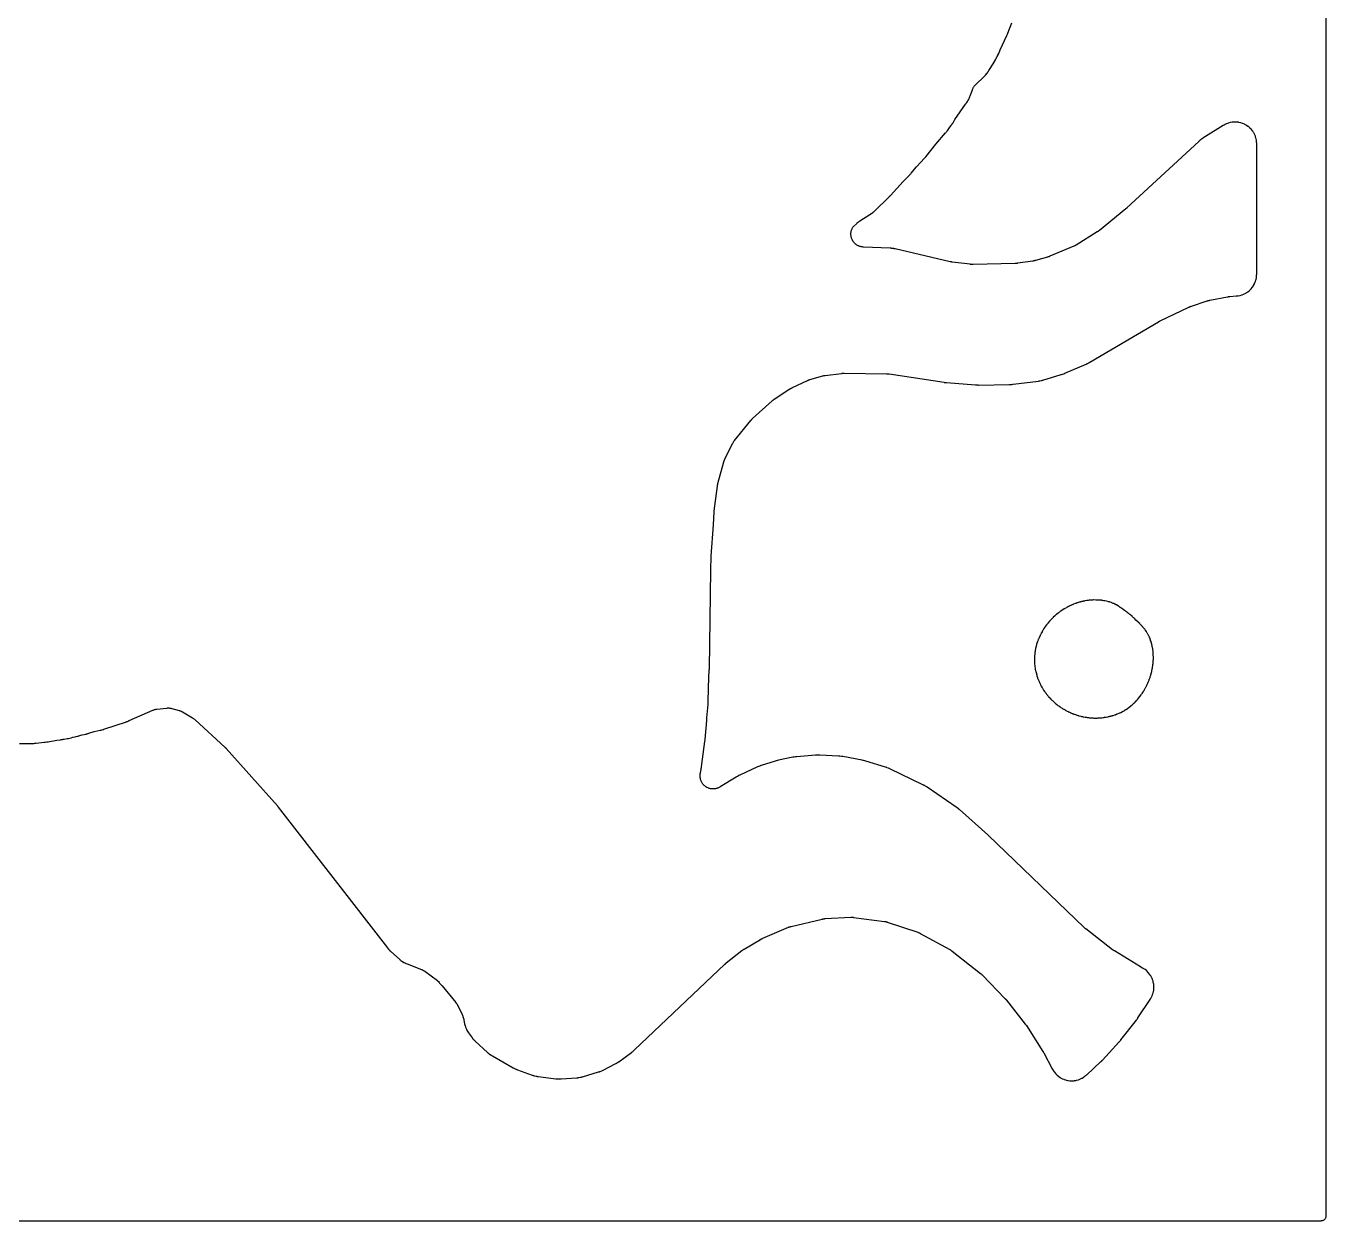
# Model space of a CAD drawing. Header units: millimetres. Extents: x 0 to 300, y 0 to 300.
# Drawn here: x 150 to 300.1, y -0.1 to 137.9 of the extents above; entities that cross this region are included whole.
import ezdxf

# ---------------------------------------------------------------- set-up
doc = ezdxf.new("R2010")
doc.units = ezdxf.units.MM
doc.layers.add('CUT', color=7, linetype='CONTINUOUS')

msp = doc.modelspace()

# ---------------------------------------------------------------- linework, layer by layer
at = {"layer": 'CUT'}
for points in [[(300.054, 297.442), (300.054, 109.8627), (300.054, 94.0976), (300.054, 1.467), (300.054, 1.4375), (300.054, 0.5522), (300.0504, 0.4788), (300.0417, 0.4206), (300.0274, 0.3635), (300.0076, 0.3082), (299.9825, 0.255), (299.9522, 0.2046), (299.9172, 0.1573), (299.8777, 0.1137), (299.8341, 0.0743), (299.7869, 0.0392), (299.7365, 0.009), (299.6833, -0.0162), (299.6279, -0.036), (299.5709, -0.0503), (299.5127, -0.0589), (299.4392, -0.0625), (298.554, -0.0625), (1.4375, -0.0625)], [(149.2462, 55.0716), (150.3751, 55.0769), (150.3933, 55.0773), (150.5115, 55.0814), (150.5138, 55.0815), (150.7232, 55.0811), (150.7336, 55.0811), (150.8063, 55.0822), (150.8172, 55.0825), (150.8648, 55.0841), (150.8878, 55.0853), (151.0307, 55.0956), (151.0527, 55.0975), (151.0908, 55.1017), (151.1012, 55.1029), (151.1725, 55.1119), (151.1841, 55.1135), (151.773, 55.1997), (152.0399, 55.211), (152.0607, 55.2122), (152.1956, 55.2226), (152.2164, 55.2245), (152.3851, 55.2434), (152.4057, 55.2461), (152.5396, 55.2658), (152.5602, 55.2692), (153.5655, 55.4532), (153.9565, 55.5027), (153.9709, 55.5047), (154.0644, 55.5189), (154.0788, 55.5212), (154.1958, 55.5419), (154.2101, 55.5446), (154.3028, 55.5633), (154.317, 55.5663), (154.3886, 55.5825), (154.7323, 55.6328), (154.7517, 55.636), (154.8771, 55.6586), (154.8963, 55.6624), (155.0527, 55.6958), (155.0718, 55.7002), (155.1955, 55.7309), (155.2144, 55.736), (155.4028, 55.7893), (155.6667, 55.8376), (155.683, 55.8408), (155.7884, 55.8632), (155.8046, 55.8668), (155.9361, 55.8985), (155.9522, 55.9026), (156.0563, 55.9307), (156.0722, 55.9353), (156.4713, 56.055), (156.9463, 56.1628), (156.9584, 56.1657), (157.037, 56.1852), (157.0491, 56.1884), (157.1473, 56.215), (157.1593, 56.2184), (157.2371, 56.2412), (157.249, 56.2448), (157.8721, 56.4418), (158.5745, 56.5928), (158.591, 56.5966), (158.6983, 56.6228), (158.7147, 56.6271), (158.8483, 56.6638), (158.8646, 56.6686), (158.9702, 56.7008), (158.9863, 56.706), (161.5901, 57.5832), (161.6028, 57.5876), (161.6849, 57.6173), (161.6975, 57.6221), (161.7997, 57.6617), (161.8122, 57.6667), (161.8929, 57.7), (161.9053, 57.7053), (164.6358, 58.9068), (164.6461, 58.9112), (164.66, 58.9171), (164.7017, 58.9336), (164.7511, 58.9518), (164.825, 58.9754), (164.8974, 58.9951), (164.9738, 59.0124), (165.0274, 59.0221), (165.0724, 59.0291), (165.0871, 59.031), (165.0982, 59.0324), (166.2031, 59.161), (166.2464, 59.165), (166.326, 59.1704), (166.413, 59.1721), (166.4709, 59.1704), (166.5576, 59.1636), (166.6151, 59.1564), (166.7008, 59.1413), (166.7786, 59.1236), (166.8208, 59.113), (167.6715, 58.8766), (167.6809, 58.8739), (167.6956, 58.8697), (167.7197, 58.8623), (167.752, 58.852), (167.7804, 58.8423), (167.7844, 58.8409), (167.8336, 58.8217), (167.8999, 58.7935), (167.9617, 58.7644), (168.0046, 58.7421), (168.0398, 58.7229), (168.051, 58.7164), (168.0595, 58.7115), (169.2028, 58.0361), (169.2129, 58.03), (169.2265, 58.0218), (169.266, 57.9963), (169.3307, 57.9521), (169.3589, 57.9321), (169.3863, 57.9109), (169.4474, 57.8618), (169.4832, 57.8314), (169.4951, 57.8208), (169.5038, 57.8129), (172.9433, 54.6567), (172.9516, 54.649), (172.9709, 54.6309), (172.9791, 54.623), (172.9891, 54.6134), (172.9972, 54.6055), (173.016, 54.5869), (173.024, 54.5788), (173.0332, 54.5695), (173.0411, 54.5614), (173.0594, 54.5423), (173.0672, 54.5341), (173.0767, 54.524), (173.0844, 54.5157), (173.1022, 54.4961), (173.1098, 54.4877), (179.0126, 47.8585), (179.0168, 47.8538), (179.0264, 47.8429), (179.0305, 47.8382), (179.0403, 47.8269), (179.0453, 47.8211), (179.0569, 47.8074), (179.0618, 47.8016), (179.0675, 47.7948), (179.0724, 47.7888), (179.0838, 47.775), (179.0887, 47.769), (179.0911, 47.766), (179.0968, 47.7589), (179.11, 47.7422), (179.1156, 47.735), (191.7175, 31.4706), (191.7257, 31.4603), (191.7795, 31.394), (191.7879, 31.3839), (191.8211, 31.3447), (191.8385, 31.325), (191.9545, 31.1997), (191.9727, 31.1808), (192.0092, 31.1447), (192.0187, 31.1356), (192.0807, 31.0768), (192.0903, 31.0679), (193.0956, 30.1566), (193.1061, 30.1473), (193.175, 30.0878), (193.1857, 30.0787), (193.2279, 30.0439), (193.25, 30.0266), (193.3937, 29.9189), (193.4401, 29.8874), (193.5912, 29.7949), (193.6403, 29.7679), (193.8016, 29.6887), (193.827, 29.677), (193.8772, 29.6552), (193.8901, 29.6498), (193.9745, 29.6155), (193.9876, 29.6104), (195.6372, 28.9844), (195.647, 28.9806), (195.6621, 28.9747), (195.6869, 28.9645), (195.72, 28.9504), (195.7491, 28.9373), (195.7532, 28.9354), (195.8032, 28.9099), (195.8703, 28.8731), (195.9326, 28.8356), (195.9754, 28.8073), (196.0104, 28.7831), (196.0215, 28.7749), (196.03, 28.7687), (197.4782, 27.6866), (197.4892, 27.6783), (197.5037, 27.6671), (197.5915, 27.5716), (197.682, 27.4733), (197.7395, 27.4107), (198.0286, 27.0966), (199.6107, 25.1569), (199.6188, 25.1467), (199.6297, 25.133), (199.6609, 25.0911), (199.7109, 25.02), (199.7322, 24.988), (199.7522, 24.9552), (199.7958, 24.88), (199.8206, 24.8341), (199.8285, 24.8184), (199.8343, 24.8067), (200.3389, 23.7683), (200.3448, 23.7561), (200.3525, 23.7395), (200.374, 23.6897), (200.4072, 23.6057), (200.4211, 23.5683), (200.4333, 23.5302), (200.4588, 23.4435), (200.4726, 23.3911), (200.4767, 23.3733), (200.4796, 23.3601), (200.6197, 22.7071), (200.6231, 22.6922), (200.6464, 22.596), (200.6501, 22.5812), (200.6655, 22.5237), (200.6742, 22.4945), (200.7343, 22.3087), (200.756, 22.2518), (200.8336, 22.0755), (200.8609, 22.0211), (200.9573, 21.8512), (200.973, 21.8251), (201.0049, 21.7749), (201.0133, 21.7622), (201.0686, 21.68), (201.0772, 21.6675), (201.4077, 21.2024), (201.4171, 21.1895), (201.4794, 21.1066), (201.4891, 21.094), (201.5278, 21.0453), (201.5483, 21.0208), (201.6856, 20.8656), (201.7074, 20.8423), (201.751, 20.7979), (201.7624, 20.7867), (201.837, 20.7147), (201.8486, 20.7038), (203.2688, 19.4062), (203.2811, 19.3952), (203.3625, 19.3249), (203.3752, 19.3142), (203.4252, 19.2734), (203.4514, 19.2532), (203.625, 19.1265), (203.6523, 19.1078), (203.7065, 19.0727), (203.7205, 19.0639), (203.8124, 19.0079), (203.8266, 18.9995), (206.2312, 17.6237), (206.2426, 17.6174), (206.3172, 17.5768), (206.3288, 17.5707), (206.3742, 17.5473), (206.3977, 17.5358), (206.5519, 17.4646), (206.5758, 17.4542), (206.6231, 17.4348), (206.6352, 17.43), (206.7145, 17.3995), (206.7268, 17.3949), (208.4367, 16.7797), (208.4523, 16.7743), (208.5542, 16.7408), (208.5699, 16.7358), (208.6316, 16.7174), (208.6635, 16.7088), (208.872, 16.6588), (208.9043, 16.652), (208.9677, 16.6405), (208.9839, 16.6377), (209.09, 16.6214), (209.1063, 16.6191), (211.1483, 16.3619), (211.1629, 16.3603), (211.2582, 16.3506), (211.2728, 16.3493), (211.3302, 16.3449), (211.3596, 16.3434), (211.5509, 16.3382), (211.5803, 16.3382), (211.6378, 16.3394), (211.6526, 16.3399), (211.7482, 16.3444), (211.7629, 16.3453), (213.5662, 16.4737), (213.5824, 16.4751), (213.6882, 16.4855), (213.7044, 16.4873), (213.7677, 16.4953), (213.8, 16.5003), (214.0088, 16.5383), (214.0408, 16.5451), (214.1028, 16.5599), (214.1187, 16.5639), (214.2213, 16.5914), (214.237, 16.5958), (216.0896, 17.1467), (216.1029, 17.1509), (216.1893, 17.1787), (216.2025, 17.1832), (216.254, 17.2011), (216.2801, 17.2109), (216.4483, 17.2785), (216.474, 17.2895), (216.5236, 17.3122), (216.5362, 17.3181), (216.6178, 17.3577), (216.6303, 17.364), (217.9958, 18.0664), (218.0055, 18.0715), (218.0731, 18.1079), (218.0831, 18.1134), (218.127, 18.1381), (218.1479, 18.1504), (218.2766, 18.2298), (218.2962, 18.2425), (218.3298, 18.2651), (218.3389, 18.2713), (218.4011, 18.3148), (218.4111, 18.3219), (219.8704, 19.3875), (219.8858, 19.3991), (219.9842, 19.476), (219.9992, 19.488), (220.1196, 19.5884), (220.1342, 19.601), (220.2275, 19.684), (220.2417, 19.697), (230.6778, 29.5951), (230.6851, 29.6019), (230.702, 29.6176), (230.7092, 29.6243), (230.7182, 29.6324), (230.7255, 29.639), (230.7428, 29.6543), (230.7502, 29.6608), (230.7588, 29.6683), (230.7663, 29.6747), (230.7838, 29.6896), (230.7914, 29.696), (230.8007, 29.7037), (230.8083, 29.71), (230.8262, 29.7245), (230.8339, 29.7307), (232.6254, 31.1532), (232.6377, 31.1628), (232.6666, 31.185), (232.6791, 31.1944), (232.6945, 31.2057), (232.7071, 31.2149), (232.7368, 31.2361), (232.7496, 31.245), (232.7644, 31.2552), (232.7774, 31.2639), (232.8078, 31.284), (232.8209, 31.2925), (232.837, 31.3028), (232.8502, 31.3111), (232.8813, 31.3301), (232.8947, 31.3382), (234.7839, 32.4506), (234.7964, 32.4578), (234.8258, 32.4745), (234.8384, 32.4815), (234.8539, 32.49), (234.8667, 32.4968), (234.8966, 32.5125), (234.9094, 32.5192), (234.9243, 32.5266), (234.9372, 32.5331), (234.9676, 32.5478), (234.9807, 32.554), (234.9967, 32.5615), (235.0099, 32.5675), (235.0407, 32.5812), (235.054, 32.587), (238.0178, 33.8524), (238.0267, 33.8561), (238.0405, 33.8619), (238.0634, 33.871), (238.0943, 33.8828), (238.1219, 33.8929), (238.144, 33.9005), (238.1566, 33.9047), (238.1613, 33.9063), (238.1889, 33.9149), (238.2505, 33.933), (238.2877, 33.9431), (238.3003, 33.9462), (238.3097, 33.9485), (241.9152, 34.8016), (241.9251, 34.8039), (241.9404, 34.8073), (241.9658, 34.8126), (241.9999, 34.8193), (242.0303, 34.8247), (242.0545, 34.8285), (242.0683, 34.8306), (242.0735, 34.8313), (242.1036, 34.8351), (242.1707, 34.8425), (242.211, 34.8459), (242.2246, 34.8468), (242.2347, 34.8474), (245.2006, 35.0033), (245.2108, 35.0038), (245.2267, 35.0045), (245.2529, 35.0052), (245.2881, 35.0056), (245.3193, 35.0054), (245.3441, 35.0049), (245.3582, 35.0044), (245.3635, 35.0042), (245.3941, 35.0025), (245.4622, 34.9976), (245.5029, 34.9937), (245.5166, 34.9921), (245.5268, 34.9908), (249.0793, 34.5287), (249.0901, 34.5272), (249.1067, 34.5248), (249.1342, 34.5205), (249.171, 34.5141), (249.2035, 34.5078), (249.2292, 34.5024), (249.2439, 34.4991), (249.2493, 34.4979), (249.2809, 34.49), (249.3508, 34.4713), (249.3924, 34.459), (249.4064, 34.4545), (249.4167, 34.4512), (252.9293, 33.2782), (252.9389, 33.2749), (252.9538, 33.2698), (252.9782, 33.2609), (253.0109, 33.2485), (253.0396, 33.2371), (253.0623, 33.2275), (253.0752, 33.222), (253.08, 33.2199), (253.1077, 33.2072), (253.1688, 33.178), (253.205, 33.1597), (253.2171, 33.1532), (253.226, 33.1484), (256.6403, 31.271), (256.6484, 31.2665), (256.6608, 31.2595), (256.6812, 31.2477), (256.7084, 31.2314), (256.7323, 31.2166), (256.7511, 31.2046), (256.7618, 31.1976), (256.7657, 31.195), (256.7885, 31.1794), (256.8387, 31.1439), (256.8684, 31.122), (256.8782, 31.1144), (256.8855, 31.1088), (260.1728, 28.5233), (260.1846, 28.5139), (260.2121, 28.4915), (260.2238, 28.4818), (260.238, 28.4698), (260.2495, 28.4599), (260.2762, 28.4366), (260.2876, 28.4266), (260.3005, 28.4149), (260.3117, 28.4046), (260.3377, 28.3804), (260.3487, 28.37), (260.362, 28.3571), (260.3728, 28.3465), (260.3979, 28.3214), (260.4086, 28.3106), (263.0001, 25.6341), (263.0082, 25.6257), (263.0269, 25.6059), (263.0349, 25.5973), (263.0445, 25.5868), (263.0524, 25.5782), (263.0706, 25.5579), (263.0783, 25.5491), (263.0871, 25.539), (263.0948, 25.5301), (263.1124, 25.5093), (263.1199, 25.5004), (263.129, 25.4894), (263.1364, 25.4804), (263.1535, 25.4591), (263.1608, 25.45), (265.3357, 22.6787), (265.3423, 22.6703), (265.3573, 22.6507), (265.3637, 22.6422), (265.3715, 22.6318), (265.3778, 22.6232), (265.3924, 22.6032), (265.3986, 22.5946), (265.4057, 22.5846), (265.4118, 22.5759), (265.426, 22.5555), (265.432, 22.5468), (265.4392, 22.536), (265.4451, 22.5272), (265.4588, 22.5065), (265.4646, 22.4976), (267.3778, 19.5191), (267.3828, 19.5112), (267.3944, 19.4926), (267.3994, 19.4847), (267.4054, 19.4749), (267.4102, 19.4669), (267.4215, 19.4481), (267.4262, 19.4401), (267.4317, 19.4307), (267.4364, 19.4226), (267.4472, 19.4036), (267.4518, 19.3955), (267.4574, 19.3855), (267.4619, 19.3773), (267.4724, 19.358), (267.4768, 19.3498), (268.4571, 17.5015), (268.464, 17.4888), (268.5099, 17.4071), (268.5171, 17.3946), (268.5458, 17.3462), (268.5611, 17.3218), (268.663, 17.1676), (268.697, 17.121), (268.8116, 16.9793), (268.85, 16.9363), (268.9777, 16.8062), (269.02, 16.767), (269.1596, 16.6498), (269.2054, 16.6149), (269.3556, 16.5115), (269.4046, 16.4812), (269.564, 16.3928), (269.6157, 16.3673), (269.7829, 16.2946), (269.8368, 16.2741), (270.0101, 16.2178), (270.0658, 16.2027), (270.2437, 16.1632), (270.3006, 16.1535), (270.4815, 16.1313), (270.539, 16.1271), (270.7212, 16.1224), (270.7788, 16.1236), (270.9607, 16.1364), (271.0179, 16.1433), (271.1977, 16.1735), (271.254, 16.1857), (271.43, 16.2331), (271.4849, 16.2507), (271.6556, 16.3147), (271.7085, 16.3375), (271.8723, 16.4176), (271.9228, 16.4453), (272.0781, 16.5408), (272.1257, 16.5733), (272.2732, 16.6847), (272.2957, 16.7026), (272.339, 16.7387), (272.3499, 16.748), (272.4204, 16.8098), (272.4312, 16.8194), (274.0403, 18.2981), (274.0494, 18.3067), (274.1079, 18.3628), (274.1169, 18.3715), (274.1889, 18.4435), (274.1977, 18.4525), (274.2539, 18.511), (274.2624, 18.5201), (276.1843, 20.6066), (276.1926, 20.6158), (276.246, 20.6761), (276.2541, 20.6855), (276.3195, 20.7627), (276.3274, 20.7722), (276.3782, 20.8348), (276.3859, 20.8445), (278.169, 23.1338), (278.1758, 23.1427), (278.2226, 23.2051), (278.2297, 23.2148), (278.2864, 23.2938), (278.2932, 23.3034), (278.3368, 23.3667), (278.3439, 23.3771), (279.7514, 25.5144), (279.7594, 25.5269), (279.8105, 25.6088), (279.8182, 25.6215), (279.8476, 25.6715), (279.8621, 25.6975), (279.9506, 25.8661), (279.9755, 25.92), (280.0459, 26.0941), (280.0654, 26.1502), (280.1183, 26.3304), (280.1321, 26.3882), (280.1669, 26.5728), (280.175, 26.6316), (280.1913, 26.8187), (280.1935, 26.8781), (280.1913, 27.0659), (280.1876, 27.1252), (280.1668, 27.3118), (280.1573, 27.3705), (280.1181, 27.5542), (280.1029, 27.6116), (280.0457, 27.7905), (280.0249, 27.8461), (279.9503, 28.0185), (279.9241, 28.0718), (279.8328, 28.2359), (279.8014, 28.2864), (279.6944, 28.4407), (279.6582, 28.4878), (279.5364, 28.6308), (279.4957, 28.6741), (279.3604, 28.8043), (279.3156, 28.8433), (279.1681, 28.9596), (279.1197, 28.994), (278.9592, 29.0964), (278.9337, 29.1118), (278.883, 29.1408), (278.8734, 29.1461), (278.8039, 29.1841), (278.796, 29.1884), (278.7867, 29.1933), (278.7692, 29.2026), (278.7629, 29.2059), (278.7522, 29.2117), (278.7418, 29.2175), (278.7175, 29.231), (278.7072, 29.2368), (278.6946, 29.2441), (278.6843, 29.2501), (278.6604, 29.2642), (278.6503, 29.2704), (275.6286, 31.1166), (275.6182, 31.1231), (275.5938, 31.1385), (275.5835, 31.1451), (275.5708, 31.1533), (275.5605, 31.1601), (275.5366, 31.1761), (275.5264, 31.183), (275.5148, 31.191), (275.5047, 31.1981), (275.4812, 31.2147), (275.4712, 31.2219), (275.4591, 31.2308), (275.4491, 31.2381), (275.4262, 31.2554), (275.4164, 31.2629), (272.3223, 33.6546), (272.3127, 33.6621), (272.2904, 33.6798), (272.2809, 33.6875), (272.2693, 33.6969), (272.2599, 33.7047), (272.2381, 33.723), (272.2288, 33.7309), (272.2182, 33.7401), (272.209, 33.7481), (272.1877, 33.767), (272.1787, 33.7752), (272.1677, 33.7852), (272.1587, 33.7935), (272.1379, 33.813), (272.1291, 33.8214), (261.1142, 44.4283), (261.1103, 44.432), (261.0831, 44.4578), (261.0788, 44.4618), (261.0445, 44.4936), (261.0404, 44.4974), (261.013, 44.5223), (261.0085, 44.5264), (257.7432, 47.4388), (257.7289, 47.4511), (257.6346, 47.5301), (257.6199, 47.542), (257.4985, 47.6372), (257.4834, 47.6487), (257.3843, 47.7215), (257.3689, 47.7325), (254.0326, 50.0255), (254.0235, 50.0317), (253.9592, 50.0741), (253.9496, 50.0804), (253.9069, 50.1074), (253.8861, 50.12), (253.7547, 50.1959), (253.7342, 50.2072), (253.6983, 50.2262), (253.6885, 50.2312), (253.6205, 50.2655), (253.6094, 50.2709), (249.7084, 52.1363), (249.6886, 52.1453), (249.5592, 52.2015), (249.5391, 52.2098), (249.3744, 52.2744), (249.354, 52.2819), (249.2209, 52.3286), (249.2003, 52.3355), (246.956, 53.0327), (246.9386, 53.0378), (246.8253, 53.0693), (246.8078, 53.0739), (246.6644, 53.1091), (246.6468, 53.1132), (246.5317, 53.1378), (246.514, 53.1413), (244.271, 53.5508), (244.2521, 53.5539), (244.129, 53.5723), (244.11, 53.5749), (243.9549, 53.593), (243.9358, 53.595), (243.8118, 53.6055), (243.7927, 53.6068), (241.6114, 53.7222), (241.5914, 53.7229), (241.462, 53.7255), (241.442, 53.7255), (241.2796, 53.7233), (241.2596, 53.7227), (241.1303, 53.7167), (241.1104, 53.7154), (238.9607, 53.543), (238.9425, 53.5413), (238.8242, 53.5281), (238.806, 53.5258), (238.6581, 53.5048), (238.64, 53.502), (238.5227, 53.4816), (238.5047, 53.4782), (236.8579, 53.1407), (236.842, 53.1372), (236.7389, 53.1131), (236.7231, 53.1092), (236.5945, 53.0755), (236.5788, 53.0712), (236.4772, 53.0415), (236.4616, 53.0368), (234.8501, 52.5192), (234.8331, 52.5134), (234.7229, 52.4743), (234.706, 52.4681), (234.5693, 52.4149), (234.5526, 52.4082), (234.445, 52.3625), (234.4285, 52.3553), (232.3802, 51.4141), (232.3638, 51.4063), (232.2582, 51.3538), (232.2421, 51.3455), (232.1116, 51.2757), (232.0958, 51.2669), (231.9936, 51.2082), (231.978, 51.1989), (230.1136, 50.0516), (230.0753, 50.0294), (230.0043, 49.9903), (229.9247, 49.9515), (229.8705, 49.9284), (229.7875, 49.8976), (229.7313, 49.8799), (229.6456, 49.8574), (229.5879, 49.8453), (229.5005, 49.8314), (229.4419, 49.825), (229.3536, 49.8197), (229.2946, 49.8191), (229.2062, 49.8225), (229.1475, 49.8277), (229.0598, 49.8398), (229.0018, 49.8508), (228.9158, 49.8714), (228.8592, 49.888), (228.7756, 49.917), (228.7209, 49.9391), (228.6405, 49.9762), (228.5883, 50.0035), (228.512, 50.0483), (228.4627, 50.0806), (228.3911, 50.1328), (228.3452, 50.1698), (228.2791, 50.2286), (228.2371, 50.27), (228.1771, 50.3351), (228.1394, 50.3803), (228.0861, 50.451), (228.0529, 50.4998), (228.0068, 50.5753), (227.9787, 50.6271), (227.9402, 50.7068), (227.9172, 50.7611), (227.8868, 50.8443), (227.8693, 50.9005), (227.8472, 50.9863), (227.8353, 51.044), (227.8217, 51.1315), (227.8156, 51.1901), (227.8106, 51.2785), (227.8103, 51.3374), (227.814, 51.4259), (227.8215, 51.5066), (227.8267, 51.5506), (227.8429, 51.6649), (227.9248, 52.0797), (227.9271, 52.0921), (227.9412, 52.1724), (227.9432, 52.1848), (227.9588, 52.286), (227.9606, 52.2984), (227.9714, 52.3793), (227.9729, 52.3917), (228.0701, 53.2628), (228.3597, 55.2998), (228.3609, 55.308), (228.3681, 55.3649), (228.3692, 55.3737), (228.3773, 55.4448), (228.3782, 55.4534), (228.3837, 55.5097), (228.3846, 55.5189), (228.5663, 57.7081), (228.5736, 57.7731), (228.5745, 57.7817), (228.5803, 57.8417), (228.5811, 57.851), (228.5872, 57.9259), (228.5879, 57.935), (228.5918, 57.9942), (228.5924, 58.004), (228.5946, 58.0488), (228.7219, 59.5815), (228.7225, 59.5904), (228.7267, 59.6518), (228.7273, 59.6613), (228.7313, 59.738), (228.7317, 59.7473), (228.7339, 59.8079), (228.7342, 59.8179), (228.769, 61.549), (228.8713, 63.6008), (228.8715, 63.6058), (228.873, 63.6403), (228.8732, 63.6456), (228.8746, 63.6887), (228.8747, 63.6939), (228.8755, 63.7279), (228.8756, 63.7335), (229.0416, 75.0957), (229.0738, 76.6975), (229.3347, 80.3242), (229.4418, 81.8126), (229.471, 82.2193), (229.4919, 82.5097), (229.8096, 84.7952), (229.8117, 84.8093), (229.8167, 84.842), (229.819, 84.8561), (229.8219, 84.8729), (229.8244, 84.8868), (229.8305, 84.9192), (229.8332, 84.9331), (229.8364, 84.949), (229.8394, 84.9628), (229.8465, 84.995), (229.8496, 85.0088), (229.8536, 85.0256), (229.857, 85.0393), (229.8651, 85.0713), (229.8686, 85.085), (230.5482, 87.6001), (230.5512, 87.611), (230.5554, 87.6257), (230.5689, 87.6689), (230.5931, 87.7403), (230.6044, 87.7717), (230.6169, 87.8027), (230.6464, 87.8721), (230.6652, 87.9133), (230.6718, 87.9271), (230.6768, 87.9372), (231.5762, 89.7297), (231.5818, 89.7406), (231.5894, 89.7552), (231.6131, 89.7981), (231.6547, 89.8684), (231.6736, 89.8992), (231.6939, 89.9291), (231.741, 89.9958), (231.7703, 90.035), (231.7805, 90.048), (231.7882, 90.0575), (233.668, 92.3688), (233.6723, 92.3741), (233.6826, 92.3865), (233.6845, 92.3888), (233.7048, 92.4124), (233.7463, 92.459), (233.7608, 92.4748), (233.7817, 92.496), (233.8381, 92.5512), (233.8627, 92.5744), (236.1235, 94.6282), (236.1289, 94.633), (236.1415, 94.6443), (236.1438, 94.6463), (236.1685, 94.6674), (236.2188, 94.7089), (236.2363, 94.7229), (236.2612, 94.7415), (236.3283, 94.7893), (236.3575, 94.8093), (238.1792, 96.0029), (238.1928, 96.0116), (238.2247, 96.0317), (238.2385, 96.0402), (238.255, 96.0503), (238.2688, 96.0584), (238.3011, 96.0772), (238.3151, 96.0851), (238.3312, 96.0941), (238.3453, 96.1018), (238.3783, 96.1195), (238.3926, 96.1269), (238.41, 96.1358), (238.4244, 96.143), (238.4581, 96.1595), (238.4725, 96.1664), (240.2003, 96.9737), (240.2069, 96.9768), (240.2222, 96.9838), (240.225, 96.9851), (240.2551, 96.998), (240.3157, 97.0229), (240.3367, 97.0311), (240.3662, 97.0415), (240.4448, 97.0674), (240.4787, 97.0779), (241.9655, 97.504), (241.9724, 97.5059), (241.9885, 97.5104), (241.9915, 97.5112), (242.0222, 97.519), (242.0847, 97.5338), (242.1062, 97.5385), (242.1363, 97.5441), (242.2162, 97.5572), (242.2507, 97.5622), (244.1295, 97.7968), (244.1448, 97.7986), (244.1806, 97.8025), (244.1959, 97.804), (244.2142, 97.8056), (244.2294, 97.8069), (244.2649, 97.8095), (244.2801, 97.8104), (244.2976, 97.8114), (244.3129, 97.8122), (244.3486, 97.8136), (244.3638, 97.814), (244.3825, 97.8144), (244.3978, 97.8146), (244.4334, 97.8148), (244.4487, 97.8148), (249.3179, 97.7571), (249.3335, 97.7568), (249.3701, 97.7557), (249.3858, 97.7551), (249.4049, 97.7542), (249.4206, 97.7534), (249.4571, 97.751), (249.4727, 97.7499), (249.4906, 97.7484), (249.5063, 97.747), (249.5427, 97.7434), (249.5583, 97.7417), (249.5773, 97.7395), (249.5928, 97.7375), (249.6291, 97.7327), (249.6446, 97.7304), (255.9816, 96.7645), (255.9917, 96.7631), (256.0623, 96.7535), (256.0731, 96.7522), (256.1612, 96.7419), (256.1719, 96.7408), (256.2417, 96.7339), (256.2532, 96.7329), (259.6127, 96.4675), (259.6266, 96.4665), (259.717, 96.4615), (259.7309, 96.4609), (259.8445, 96.4572), (259.8584, 96.4569), (259.949, 96.4561), (259.9629, 96.4561), (263.499, 96.5059), (263.5161, 96.5064), (263.627, 96.5111), (263.6441, 96.5121), (263.783, 96.5219), (263.8001, 96.5234), (263.9105, 96.5344), (263.9275, 96.5364), (266.8575, 96.9133), (266.8696, 96.915), (266.9482, 96.9268), (266.9602, 96.9287), (267.0073, 96.9367), (267.0314, 96.9413), (267.1867, 96.9744), (267.2106, 96.9799), (267.2568, 96.9918), (267.2687, 96.9949), (267.3452, 97.0161), (267.357, 97.0195), (269.5005, 97.6615), (269.5171, 97.6667), (269.6244, 97.7023), (269.6408, 97.708), (269.7741, 97.7565), (269.7903, 97.7626), (269.8954, 97.8043), (269.9114, 97.811), (272.361, 98.8667), (272.3781, 98.8744), (272.4886, 98.9261), (272.5054, 98.9344), (272.6419, 99.0036), (272.6585, 99.0124), (272.7655, 99.0709), (272.7819, 99.0802), (280.7209, 103.7537), (280.7291, 103.7585), (280.7483, 103.7695), (280.7566, 103.7742), (280.7667, 103.7799), (280.775, 103.7845), (280.7944, 103.7951), (280.8028, 103.7996), (280.8125, 103.8048), (280.8209, 103.8092), (280.8405, 103.8194), (280.849, 103.8238), (280.8593, 103.829), (280.8678, 103.8333), (280.8877, 103.8431), (280.8963, 103.8472), (284.2308, 105.4482), (284.244, 105.4544), (284.275, 105.4686), (284.2883, 105.4746), (284.3046, 105.4818), (284.3181, 105.4876), (284.3495, 105.5009), (284.363, 105.5064), (284.3786, 105.5127), (284.3922, 105.518), (284.424, 105.5303), (284.4377, 105.5354), (284.4544, 105.5415), (284.4682, 105.5464), (284.5004, 105.5576), (284.5143, 105.5623), (286.3443, 106.164), (286.3576, 106.1683), (286.3886, 106.1779), (286.4019, 106.182), (286.4182, 106.1868), (286.4316, 106.1906), (286.4629, 106.1993), (286.4763, 106.2029), (286.4918, 106.207), (286.5053, 106.2104), (286.5368, 106.2181), (286.5504, 106.2213), (286.5669, 106.2251), (286.5805, 106.2281), (286.6123, 106.2349), (286.6259, 106.2377), (288.6678, 106.6387), (288.6805, 106.6411), (288.7102, 106.6465), (288.723, 106.6487), (288.7386, 106.6513), (288.7514, 106.6534), (288.7812, 106.6579), (288.794, 106.6598), (288.8088, 106.6618), (288.8216, 106.6634), (288.8516, 106.6671), (288.8645, 106.6686), (288.8802, 106.6703), (288.893, 106.6716), (288.9231, 106.6744), (288.936, 106.6755), (289.6877, 106.7349), (289.7025, 106.7363), (289.799, 106.7463), (289.8138, 106.748), (289.8715, 106.7555), (289.901, 106.7601), (290.0892, 106.794), (290.1473, 106.8075), (290.3287, 106.8592), (290.3851, 106.8784), (290.5605, 106.9478), (290.6148, 106.9725), (290.7823, 107.0591), (290.8339, 107.089), (290.992, 107.1918), (291.0404, 107.2267), (291.1875, 107.3447), (291.2322, 107.3842), (291.3669, 107.5162), (291.4074, 107.56), (291.5283, 107.7047), (291.5642, 107.7523), (291.6702, 107.9083), (291.7013, 107.9593), (291.7912, 108.125), (291.817, 108.1788), (291.8901, 108.3526), (291.9105, 108.4087), (291.9659, 108.5889), (291.9806, 108.6468), (292.0178, 108.8316), (292.0267, 108.8906), (292.0457, 109.0809), (292.0479, 109.1106), (292.0508, 109.1688), (292.0514, 109.1837), (292.0538, 109.2806), (292.054, 109.2956), (292.054, 124.2568), (292.0538, 124.2713), (292.0515, 124.3655), (292.051, 124.38), (292.0483, 124.4366), (292.0462, 124.4655), (292.0282, 124.6505), (292.0198, 124.7079), (291.9846, 124.8878), (291.9707, 124.944), (291.9183, 125.1197), (291.8991, 125.1744), (291.8299, 125.3442), (291.8055, 125.3967), (291.7203, 125.559), (291.6909, 125.609), (291.5905, 125.7623), (291.5564, 125.8093), (291.4416, 125.9522), (291.4032, 125.9956), (291.2751, 126.1267), (291.2326, 126.1662), (291.0925, 126.2844), (291.0465, 126.3196), (290.8956, 126.4237), (290.8464, 126.4543), (290.6861, 126.5434), (290.6342, 126.5691), (290.4661, 126.6423), (290.4119, 126.6628), (290.2376, 126.7195), (290.1816, 126.7347), (290.0026, 126.7743), (289.9455, 126.784), (289.7635, 126.8061), (289.7057, 126.8103), (289.5224, 126.8147), (289.4645, 126.8133), (289.2816, 126.8), (289.2241, 126.793), (289.0434, 126.7621), (288.9868, 126.7496), (288.8099, 126.7014), (288.7548, 126.6835), (288.5834, 126.6185), (288.5302, 126.5953), (288.3637, 126.513), (288.338, 126.4995), (288.2885, 126.472), (288.2759, 126.4648), (288.1947, 126.417), (288.1823, 126.4095), (285.8352, 124.9512), (285.823, 124.9435), (285.7447, 124.8922), (285.7327, 124.8841), (285.6864, 124.8521), (285.6631, 124.8352), (285.5142, 124.7216), (285.4917, 124.7035), (285.4487, 124.6673), (285.4378, 124.6578), (285.3676, 124.5958), (285.3569, 124.5861), (277.0748, 116.8994), (277.0705, 116.8955), (277.0604, 116.8862), (277.056, 116.8822), (277.0456, 116.8728), (277.0402, 116.868), (277.0276, 116.8568), (277.0222, 116.852), (277.0159, 116.8465), (277.0105, 116.8418), (276.9977, 116.8307), (276.9922, 116.826), (276.9894, 116.8237), (276.9828, 116.8182), (276.9674, 116.8054), (276.9608, 116.7999), (273.9039, 114.3081), (273.8925, 114.299), (273.8659, 114.278), (273.8544, 114.2691), (273.8404, 114.2584), (273.8288, 114.2497), (273.8016, 114.2296), (273.7899, 114.2211), (273.7763, 114.2115), (273.7644, 114.2031), (273.7366, 114.1839), (273.7246, 114.1758), (273.7098, 114.166), (273.6977, 114.1581), (273.6692, 114.1398), (273.657, 114.132), (271.2021, 112.6102), (271.1959, 112.6064), (271.1815, 112.5976), (271.1789, 112.596), (271.1507, 112.5797), (271.0935, 112.5479), (271.0737, 112.5373), (271.0457, 112.5235), (270.9708, 112.4886), (270.9384, 112.4742), (268.1699, 111.3128), (268.157, 111.3075), (268.1268, 111.2954), (268.1139, 111.2903), (268.0982, 111.2843), (268.0853, 111.2795), (268.0549, 111.2684), (268.0419, 111.2637), (268.0268, 111.2585), (268.0137, 111.254), (267.983, 111.2438), (267.9698, 111.2396), (267.9537, 111.2345), (267.9404, 111.2304), (267.9094, 111.2212), (267.8961, 111.2173), (266.5216, 110.8313), (266.5078, 110.8275), (266.4755, 110.819), (266.4616, 110.8155), (266.4447, 110.8113), (266.4308, 110.808), (266.3982, 110.8005), (266.3843, 110.7974), (266.3682, 110.794), (266.3542, 110.7911), (266.3214, 110.7846), (266.3074, 110.782), (266.2902, 110.7789), (266.2761, 110.7765), (266.2431, 110.7711), (266.229, 110.7689), (264.4575, 110.5073), (264.4438, 110.5053), (264.4116, 110.5011), (264.3978, 110.4994), (264.381, 110.4974), (264.3671, 110.4959), (264.3349, 110.4927), (264.321, 110.4914), (264.3051, 110.49), (264.2913, 110.489), (264.2589, 110.4867), (264.245, 110.4859), (264.2281, 110.485), (264.2142, 110.4843), (264.1818, 110.4831), (264.1679, 110.4826), (259.3377, 110.3714), (259.3213, 110.3712), (259.283, 110.371), (259.2665, 110.3711), (259.2465, 110.3713), (259.2301, 110.3717), (259.1918, 110.3729), (259.1754, 110.3736), (259.1566, 110.3745), (259.1402, 110.3755), (259.102, 110.3781), (259.0856, 110.3794), (259.0656, 110.3811), (259.0493, 110.3827), (259.0112, 110.3867), (258.9948, 110.3886), (256.9011, 110.6474), (256.8893, 110.6489), (256.8618, 110.6527), (256.8501, 110.6544), (256.8358, 110.6565), (256.824, 110.6584), (256.7967, 110.6629), (256.785, 110.6649), (256.7715, 110.6673), (256.7598, 110.6694), (256.7326, 110.6746), (256.721, 110.6769), (256.7068, 110.6798), (256.6951, 110.6823), (256.6681, 110.6882), (256.6565, 110.6908), (250.3213, 112.1647), (250.3079, 112.1676), (250.2204, 112.1859), (250.2069, 112.1886), (250.1541, 112.1983), (250.127, 112.2027), (249.95, 112.2271), (249.9226, 112.2302), (249.8691, 112.2351), (249.8554, 112.2362), (249.7663, 112.2423), (249.7525, 112.243), (246.6672, 112.3826), (246.6235, 112.3857), (246.5437, 112.3932), (246.457, 112.4056), (246.3998, 112.4167), (246.3147, 112.4375), (246.2589, 112.4541), (246.1762, 112.4831), (246.1222, 112.505), (246.0428, 112.5419), (245.9912, 112.569), (245.9157, 112.6134), (245.867, 112.6453), (245.7962, 112.6969), (245.7508, 112.7334), (245.6854, 112.7916), (245.6437, 112.8324), (245.5843, 112.8966), (245.5468, 112.9413), (245.4938, 113.011), (245.4609, 113.0591), (245.4149, 113.1336), (245.3868, 113.1847), (245.3484, 113.2633), (245.3253, 113.3169), (245.2947, 113.3989), (245.277, 113.4544), (245.2544, 113.539), (245.2422, 113.596), (245.228, 113.6824), (245.2214, 113.7403), (245.2156, 113.8277), (245.2146, 113.886), (245.2174, 113.9735), (245.2221, 114.0316), (245.2334, 114.1184), (245.2437, 114.1758), (245.2634, 114.2611), (245.2792, 114.3172), (245.3071, 114.4002), (245.3283, 114.4545), (245.3641, 114.5344), (245.3905, 114.5864), (245.4321, 114.6594), (245.9348, 115.155), (245.9437, 115.1636), (245.9557, 115.1751), (245.9922, 115.2083), (246.0545, 115.2618), (246.0826, 115.285), (246.1115, 115.3069), (246.1781, 115.3552), (246.2188, 115.383), (246.2328, 115.392), (246.2432, 115.3987), (247.4083, 116.1277), (247.4216, 116.1363), (247.5075, 116.1933), (247.5206, 116.2022), (247.5713, 116.2378), (247.5968, 116.2567), (247.759, 116.3838), (247.7834, 116.4041), (247.83, 116.4448), (247.8419, 116.4554), (247.9177, 116.5252), (247.9292, 116.5361), (249.6306, 118.1881), (249.6366, 118.194), (249.6779, 118.2352), (249.6842, 118.2416), (249.7349, 118.2938), (249.741, 118.3001), (249.7804, 118.3419), (249.7868, 118.3488), (251.2574, 119.957), (252.0052, 120.7261), (252.0114, 120.7327), (252.0549, 120.7788), (252.0615, 120.786), (252.1148, 120.8443), (252.1212, 120.8514), (252.1625, 120.8981), (252.1692, 120.9059), (252.7918, 121.6349), (253.711, 122.6401), (253.7166, 122.6463), (253.7555, 122.69), (253.7614, 122.6968), (253.8091, 122.752), (253.8148, 122.7588), (253.8518, 122.803), (253.8578, 122.8103), (255.0211, 124.2453), (256.1464, 125.563), (256.1568, 125.5755), (256.2234, 125.658), (256.2335, 125.6708), (256.3143, 125.7765), (256.324, 125.7896), (256.386, 125.8755), (256.3954, 125.8889), (256.6163, 126.2132), (256.7736, 126.4072), (256.7804, 126.4157), (256.8272, 126.4756), (256.8341, 126.4846), (256.864, 126.5244), (256.878, 126.5439), (256.963, 126.6671), (256.9758, 126.6863), (256.9973, 126.7202), (257.003, 126.7294), (257.0421, 126.7936), (257.0484, 126.804), (257.2215, 127.1013), (258.4265, 128.8701), (258.4704, 128.9231), (258.4785, 128.9331), (258.5304, 128.9988), (258.5383, 129.009), (258.5687, 129.0491), (258.5839, 129.07), (258.6778, 129.2059), (258.7053, 129.2495), (258.7862, 129.3911), (258.8098, 129.4369), (258.8792, 129.5869), (258.8895, 129.6105), (258.9087, 129.6571), (258.9134, 129.669), (258.9281, 129.7069), (258.9303, 129.712), (258.9489, 129.7577), (258.9536, 129.7694), (258.983, 129.846), (258.9874, 129.8578), (259.2318, 130.5366), (259.2468, 130.5753), (259.2758, 130.6456), (259.311, 130.7207), (259.3367, 130.7696), (259.3786, 130.8412), (259.4087, 130.8875), (259.4571, 130.9549), (259.4914, 130.9983), (259.5457, 131.061), (259.5981, 131.116), (259.6274, 131.1454), (260.5695, 132.048), (260.5826, 132.0609), (260.6664, 132.1463), (260.6791, 132.1596), (260.7277, 132.2123), (260.7518, 132.2401), (260.9028, 132.4252), (260.9053, 132.4285), (260.9123, 132.4366), (260.9442, 132.4772), (261.0409, 132.6116), (261.0555, 132.6329), (261.0832, 132.6751), (261.0902, 132.686), (261.1347, 132.7572), (261.1414, 132.7682), (261.2837, 133.007), (261.819, 133.858), (261.8289, 133.8742), (261.8912, 133.9806), (261.9005, 133.9971), (261.9744, 134.1329), (261.9832, 134.1497), (262.0387, 134.2598), (262.0469, 134.2769), (262.0761, 134.3395), (262.1255, 134.4291), (262.1349, 134.4469), (262.2091, 134.593), (262.2179, 134.6111), (262.2732, 134.7295), (262.2814, 134.7478), (262.4557, 135.1563), (263.22, 136.8008), (263.2245, 136.8106), (263.2547, 136.8787), (263.2592, 136.8893), (263.2952, 136.9749), (263.2995, 136.9854), (263.3267, 137.0536), (263.331, 137.0648), (263.7799, 138.2602)]]:
    msp.add_lwpolyline(points, dxfattribs=at)
msp.add_lwpolyline([(266.7594, 62.659), (266.7612, 62.6543), (266.7613, 62.6539), (266.771, 62.6253), (266.839, 62.4408), (266.8502, 62.4127), (266.8528, 62.4066), (266.8582, 62.3926), (266.9333, 62.2114), (266.9455, 62.1838), (266.9708, 62.1305), (266.9774, 62.117), (267.0217, 62.0294), (267.0287, 62.016), (267.0623, 61.9536), (267.0981, 61.8721), (267.1042, 61.8587), (267.1448, 61.7722), (267.1512, 61.7589), (267.1768, 61.7076), (267.1906, 61.6816), (267.2492, 61.5772), (267.2842, 61.5148), (267.2993, 61.4895), (267.3018, 61.4854), (267.3045, 61.4805), (267.3192, 61.4553), (267.4183, 61.294), (267.4342, 61.2696), (267.4442, 61.2549), (267.4484, 61.248), (267.4639, 61.2235), (267.5689, 61.0668), (267.5856, 61.0431), (267.6194, 60.9976), (267.6282, 60.9861), (267.6862, 60.9117), (267.6953, 60.9004), (267.7472, 60.8371), (267.7931, 60.7712), (267.8013, 60.7598), (267.8555, 60.6859), (267.864, 60.6746), (267.8976, 60.6309), (267.9153, 60.609), (267.9223, 60.6008), (267.9242, 60.5985), (267.9688, 60.5459), (268.0338, 60.4692), (268.0368, 60.4659), (268.0428, 60.4589), (268.0615, 60.4378), (268.0708, 60.4278), (268.0743, 60.4237), (268.0927, 60.4026), (268.2153, 60.2687), (268.2346, 60.2485), (268.2733, 60.21), (268.2834, 60.2003), (268.3014, 60.1832), (268.4023, 60.0826), (268.4242, 60.0619), (268.4679, 60.0226), (268.4792, 60.0127), (268.5535, 59.949), (268.5651, 59.9394), (268.6721, 59.835), (268.6828, 59.8248), (268.7531, 59.7596), (268.764, 59.7497), (268.8072, 59.7116), (268.8298, 59.6926), (268.9486, 59.5976), (268.9522, 59.5945), (268.9634, 59.5851), (269.0077, 59.5487), (269.0309, 59.5307), (269.1145, 59.4686), (269.1743, 59.4225), (269.1981, 59.405), (269.2455, 59.3721), (269.2578, 59.3638), (269.338, 59.3109), (269.3505, 59.3029), (269.3525, 59.3016), (269.3588, 59.2967), (269.3705, 59.2879), (269.4166, 59.254), (269.4407, 59.2372), (269.5994, 59.132), (269.6242, 59.1164), (269.6734, 59.0872), (269.6861, 59.0798), (269.7691, 59.0331), (269.782, 59.0261), (269.8592, 58.9851), (269.9342, 58.9383), (269.9466, 58.9308), (270.0281, 58.8826), (270.0408, 58.8753), (270.0904, 58.8476), (270.1162, 58.834), (270.1876, 58.7985), (270.2741, 58.7535), (270.3001, 58.7408), (270.3516, 58.7171), (270.3648, 58.7112), (270.3721, 58.7081), (270.5085, 58.6433), (270.5351, 58.6314), (270.5455, 58.6271), (270.5559, 58.6222), (270.5827, 58.6105), (270.7581, 58.5383), (270.7853, 58.5279), (270.839, 58.5088), (270.8528, 58.504), (270.943, 58.4744), (270.9569, 58.4701), (270.9593, 58.4693), (271.1234, 58.4033), (271.1359, 58.3984), (271.2177, 58.3676), (271.2304, 58.363), (271.28, 58.3456), (271.3055, 58.3372), (271.3145, 58.3345), (271.318, 58.3334), (271.4042, 58.3075), (271.4728, 58.2868), (271.4757, 58.286), (271.4854, 58.2831), (271.5113, 58.2759), (271.5256, 58.2723), (271.5415, 58.2673), (271.5674, 58.2599), (271.7364, 58.2156), (271.7625, 58.2093), (271.8139, 58.1983), (271.827, 58.1956), (271.9129, 58.1791), (271.9261, 58.1768), (271.9544, 58.172), (271.9669, 58.1687), (272.0236, 58.1547), (272.0527, 58.1482), (272.2433, 58.1109), (272.2727, 58.1059), (272.3305, 58.0975), (272.3453, 58.0956), (272.3938, 58.0898), (272.4044, 58.0878), (272.4928, 58.0717), (272.5064, 58.0694), (272.5597, 58.061), (272.5871, 58.0574), (272.6577, 58.0495), (272.7654, 58.0375), (272.7929, 58.0351), (272.7975, 58.0348), (272.8055, 58.0338), (272.8332, 58.0311), (273.0136, 58.0177), (273.0414, 58.0163), (273.0957, 58.0147), (273.1096, 58.0145), (273.1878, 58.0142), (273.2725, 58.0082), (273.2867, 58.0074), (273.3418, 58.0048), (273.3701, 58.0042), (273.5538, 58.0043), (273.5821, 58.005), (273.6373, 58.0076), (273.6514, 58.0084), (273.7137, 58.0129), (273.7846, 58.0132), (273.7989, 58.0135), (273.8547, 58.015), (273.8833, 58.0165), (274.0686, 58.0307), (274.0817, 58.032), (274.083, 58.0321), (274.1116, 58.035), (274.1226, 58.0364), (274.1314, 58.037), (274.1604, 58.0396), (274.3484, 58.0615), (274.3772, 58.0655), (274.4333, 58.0748), (274.4477, 58.0774), (274.5015, 58.0877), (274.5759, 58.0966), (274.5904, 58.0985), (274.6469, 58.1067), (274.6757, 58.1116), (274.8622, 58.1479), (274.8908, 58.1542), (274.9462, 58.1678), (274.9604, 58.1715), (275.0245, 58.1889), (275.1079, 58.2054), (275.122, 58.2084), (275.1772, 58.2207), (275.2053, 58.2277), (275.2136, 58.23), (275.2192, 58.2314), (275.2743, 58.2467), (275.3868, 58.2776), (275.398, 58.281), (275.4008, 58.2817), (275.4285, 58.2901), (275.449, 58.2969), (275.4537, 58.2981), (275.4817, 58.3064), (275.6621, 58.3641), (275.6896, 58.3737), (275.7429, 58.3937), (275.7565, 58.399), (275.842, 58.4334), (275.8871, 58.4481), (275.9015, 58.453), (275.9575, 58.4728), (275.9858, 58.4837), (276.1685, 58.559), (276.1963, 58.5713), (276.2499, 58.5967), (276.2636, 58.6034), (276.2924, 58.6179), (276.3056, 58.6236), (276.361, 58.6481), (276.3891, 58.6614), (276.5693, 58.7525), (276.5966, 58.7672), (276.6492, 58.7974), (276.6626, 58.8053), (276.7405, 58.8526), (276.7788, 58.8744), (276.8072, 58.8916), (276.8218, 58.901), (276.8853, 58.9373), (276.8988, 58.9453), (276.9514, 58.9772), (276.9779, 58.9942), (277.147, 59.1093), (277.1725, 59.1277), (277.2016, 59.1498), (277.2606, 59.1899), (277.273, 59.1986), (277.3211, 59.2331), (277.3453, 59.2514), (277.4994, 59.3742), (277.5226, 59.3937), (277.567, 59.4329), (277.5783, 59.4431), (277.5819, 59.4465), (277.6743, 59.5243), (277.6985, 59.5457), (277.707, 59.5537), (277.8389, 59.6731), (277.8618, 59.695), (277.9054, 59.7387), (277.9164, 59.7501), (277.9246, 59.7588), (277.9322, 59.7656), (277.9434, 59.7759), (277.9868, 59.8165), (278.0084, 59.8379), (278.1456, 59.9802), (278.1661, 60.0027), (278.2051, 60.0475), (278.215, 60.0591), (278.237, 60.0858), (278.258, 60.1073), (278.2681, 60.118), (278.3072, 60.1602), (278.3267, 60.1823), (278.4498, 60.3288), (278.4585, 60.3397), (278.4663, 60.3492), (278.5828, 60.4972), (278.5929, 60.5106), (278.6082, 60.5304), (278.7182, 60.6799), (278.7346, 60.7033), (278.7655, 60.7497), (278.7732, 60.7617), (278.7948, 60.7959), (278.8193, 60.8286), (278.8275, 60.8399), (278.8591, 60.8842), (278.8747, 60.9073), (278.9728, 61.0594), (278.9873, 61.0832), (279.0146, 61.1303), (279.0215, 61.1424), (279.0509, 61.1959), (279.0656, 61.2185), (279.0734, 61.2309), (279.1035, 61.2798), (279.1183, 61.3053), (279.1909, 61.4375), (279.2164, 61.4818), (279.2304, 61.5076), (279.2964, 61.6369), (279.2966, 61.6373), (279.3235, 61.6876), (279.3366, 61.7136), (279.4177, 61.885), (279.4296, 61.9117), (279.4514, 61.9644), (279.4517, 61.9649), (279.4532, 61.9679), (279.4918, 62.0464), (279.4976, 62.0586), (279.5197, 62.1063), (279.5305, 62.1309), (279.597, 62.2927), (279.6066, 62.3178), (279.6244, 62.3673), (279.6288, 62.38), (279.6565, 62.463), (279.6607, 62.4758), (279.6811, 62.5419), (279.7085, 62.6087), (279.7135, 62.6212), (279.7449, 62.7032), (279.7497, 62.7159), (279.7675, 62.7656), (279.776, 62.7912), (279.8277, 62.9591), (279.8351, 62.9851), (279.8484, 63.0362), (279.8516, 63.0493), (279.8565, 63.07), (279.8875, 63.1791), (279.8948, 63.2074), (279.9077, 63.2629), (279.9086, 63.267), (279.9323, 63.3609), (279.9333, 63.3644), (279.9369, 63.3778), (279.9505, 63.4301), (279.9568, 63.457), (279.9939, 63.6329), (279.999, 63.6601), (280.0077, 63.7134), (280.0098, 63.7271), (280.0222, 63.8162), (280.0239, 63.8299), (280.0296, 63.8789), (280.0399, 63.9272), (280.0427, 63.9412), (280.0598, 64.0326), (280.0622, 64.0467), (280.0712, 64.1019), (280.0751, 64.1302), (280.0795, 64.1685), (280.0963, 64.3149), (280.0989, 64.3433), (280.1026, 64.399), (280.1034, 64.4133), (280.1074, 64.506), (280.1078, 64.5203), (280.1085, 64.5584), (280.1118, 64.587), (280.1134, 64.602), (280.1222, 64.6994), (280.1234, 64.7144), (280.1272, 64.773), (280.1285, 64.8031), (280.1314, 64.9985), (280.1311, 65.0286), (280.1291, 65.0873), (280.1284, 65.1023), (280.1225, 65.1999), (280.1214, 65.2149), (280.1211, 65.2188), (280.1218, 65.2565), (280.1219, 65.271), (280.1214, 65.3655), (280.1212, 65.38), (280.1195, 65.4367), (280.118, 65.4658), (280.1033, 65.654), (280.1003, 65.683), (280.0932, 65.7393), (280.0912, 65.7537), (280.077, 65.8471), (280.0746, 65.8614), (280.0533, 65.982), (280.0508, 66.0047), (280.0486, 66.0215), (280.0393, 66.0869), (280.0336, 66.1203), (279.9948, 66.3137), (279.9931, 66.3233), (279.99, 66.3393), (279.9688, 66.4431), (279.9653, 66.459), (279.9508, 66.521), (279.9426, 66.5526), (279.8833, 66.7559), (279.8734, 66.787), (279.8569, 66.8338), (279.8131, 66.9704), (279.8016, 67.003), (279.7774, 67.0659), (279.7709, 67.082), (279.7691, 67.0862), (279.765, 67.0978), (279.7448, 67.1509), (279.7395, 67.1644), (279.7038, 67.2518), (279.6981, 67.2652), (279.6897, 67.2846), (279.6793, 67.3095), (279.674, 67.3229), (279.6672, 67.3396), (279.6408, 67.4014), (279.6286, 67.4304), (279.626, 67.436), (279.6211, 67.4473), (279.6138, 67.4638), (279.5843, 67.5276), (279.5681, 67.5599), (279.558, 67.5788), (279.5432, 67.609), (279.5318, 67.6313), (279.4555, 67.7724), (279.4299, 67.8154), (279.3421, 67.9498), (279.3279, 67.9704), (279.3198, 67.9818), (279.3176, 67.985), (279.1807, 68.1792), (279.1732, 68.1897), (279.1235, 68.257), (279.1158, 68.2673), (279.085, 68.3071), (279.0689, 68.3271), (278.9612, 68.4551), (278.9442, 68.4744), (278.9138, 68.5075), (278.8802, 68.549), (278.873, 68.5578), (278.841, 68.5958), (278.8252, 68.6138), (278.7246, 68.7242), (278.7087, 68.7409), (278.6807, 68.7694), (278.673, 68.777), (278.6322, 68.817), (278.6059, 68.8473), (278.5988, 68.8554), (278.5669, 68.8908), (278.5512, 68.9076), (278.4515, 69.0102), (278.4358, 69.0258), (278.4081, 69.0523), (278.4005, 69.0594), (278.3477, 69.1081), (278.3391, 69.1159), (278.1201, 69.3104), (277.9686, 69.4651), (277.954, 69.4794), (277.8581, 69.5709), (277.8431, 69.5848), (277.7189, 69.6954), (277.7035, 69.7087), (277.7003, 69.7113), (277.6102, 69.7899), (277.5947, 69.803), (277.516, 69.8671), (277.4195, 69.952), (277.4044, 69.9649), (277.2798, 70.0674), (277.2643, 70.0798), (277.1652, 70.156), (277.0914, 70.2171), (277.075, 70.2301), (276.9396, 70.3344), (276.9228, 70.3469), (276.812, 70.4262), (276.7947, 70.4381), (276.6292, 70.5481), (276.4556, 70.6827), (276.4467, 70.6895), (276.3839, 70.7364), (276.3744, 70.7433), (276.3327, 70.7732), (276.3123, 70.7872), (276.1832, 70.8718), (276.163, 70.8844), (276.1276, 70.9057), (276.1179, 70.9114), (276.1102, 70.9158), (276.0731, 70.9393), (276.0512, 70.9525), (276.0385, 70.9598), (276.0323, 70.9639), (276.0092, 70.9781), (275.8575, 71.0675), (275.8338, 71.0808), (275.787, 71.1055), (275.775, 71.1118), (275.6962, 71.1512), (275.684, 71.1572), (275.5466, 71.2222), (275.5247, 71.233), (275.501, 71.244), (275.3476, 71.3114), (275.2988, 71.3303), (275.1401, 71.384), (275.1152, 71.3919), (275.0661, 71.4061), (275.0535, 71.4097), (274.9715, 71.4316), (274.9588, 71.4348), (274.7728, 71.4802), (274.7476, 71.4871), (274.7165, 71.4947), (274.513, 71.5385), (274.4815, 71.5444), (274.4197, 71.5543), (274.4039, 71.5566), (274.3006, 71.5703), (274.2931, 71.5712), (274.221, 71.5842), (274.2068, 71.5866), (274.1514, 71.5952), (274.1229, 71.599), (273.9373, 71.6189), (273.9086, 71.6213), (273.8526, 71.6246), (273.8383, 71.6253), (273.7449, 71.6285), (273.7306, 71.6289), (273.6603, 71.6296), (273.6519, 71.6302), (273.6178, 71.6312), (273.5512, 71.6315), (273.5484, 71.6315), (273.5117, 71.6321), (273.4915, 71.6315), (273.2089, 71.6346), (273.1941, 71.6346), (273.0981, 71.6333), (273.0834, 71.6329), (273.0257, 71.6307), (272.9962, 71.6289), (272.8654, 71.6174), (272.8048, 71.6121), (272.7754, 71.6089), (272.7182, 71.6011), (272.7036, 71.5989), (272.6086, 71.5836), (272.6063, 71.5831), (272.5722, 71.5804), (272.5562, 71.5789), (272.4939, 71.5722), (272.4621, 71.568), (272.2562, 71.5347), (272.2247, 71.5287), (272.1634, 71.5154), (272.1478, 71.5118), (272.0465, 71.4869), (272.0309, 71.4829), (272.0199, 71.4799), (271.8805, 71.4494), (271.8534, 71.4428), (271.8501, 71.4419), (271.8358, 71.439), (271.7387, 71.4183), (271.7238, 71.4149), (271.6658, 71.401), (271.6363, 71.3931), (271.6248, 71.3897), (271.6218, 71.3889), (271.5561, 71.3695), (271.4459, 71.337), (271.441, 71.3354), (271.4316, 71.3326), (271.4025, 71.3232), (271.3463, 71.3034), (271.332, 71.2981), (271.2593, 71.2704), (271.1997, 71.2525), (271.1854, 71.248), (271.1299, 71.2298), (271.1018, 71.2198), (270.9204, 71.15), (270.8927, 71.1386), (270.878, 71.1321), (270.8672, 71.128), (270.8398, 71.117), (270.6635, 71.0411), (270.6367, 71.0287), (270.5849, 71.0033), (270.5717, 70.9966), (270.4989, 70.9587), (270.419, 70.9236), (270.4058, 70.9176), (270.3547, 70.8937), (270.3288, 70.8808), (270.2214, 70.824), (270.1626, 70.7931), (270.1374, 70.779), (270.1194, 70.7684), (270.1064, 70.7617), (270.0811, 70.7479), (269.9194, 70.6546), (269.8948, 70.6396), (269.8779, 70.6288), (269.8621, 70.6198), (269.8376, 70.6052), (269.6811, 70.5067), (269.6574, 70.491), (269.6401, 70.4789), (269.624, 70.469), (269.6003, 70.4536), (269.4485, 70.3498), (269.4255, 70.3333), (269.3814, 70.3), (269.3702, 70.2913), (269.2981, 70.2341), (269.2974, 70.2336), (269.2971, 70.2334), (269.2219, 70.1814), (269.2105, 70.1733), (269.166, 70.141), (269.1437, 70.1239), (269.0011, 70.0098), (268.9913, 70.0016), (268.9903, 70.0007), (268.9687, 69.9825), (268.9582, 69.9732), (268.9474, 69.9648), (268.9256, 69.9468), (268.7869, 69.8268), (268.766, 69.8078), (268.7528, 69.7953), (268.7351, 69.7803), (268.714, 69.7615), (268.5798, 69.6363), (268.5596, 69.6165), (268.5483, 69.6049), (268.5296, 69.5878), (268.5092, 69.5683), (268.3801, 69.4384), (268.3607, 69.418), (268.3237, 69.3772), (268.3144, 69.3666), (268.2549, 69.2978), (268.1913, 69.2332), (268.1814, 69.2229), (268.1431, 69.1822), (268.124, 69.1609), (268.1232, 69.1599), (268.1145, 69.1502), (267.9946, 69.0093), (267.9767, 68.9871), (267.9646, 68.9716), (267.9525, 68.9576), (267.9342, 68.9355), (267.8188, 68.7892), (267.8016, 68.7663), (267.7894, 68.7491), (267.78, 68.7375), (267.7624, 68.7145), (267.6518, 68.5626), (267.6353, 68.5388), (267.6297, 68.5302), (267.6243, 68.523), (267.6074, 68.4992), (267.5016, 68.3416), (267.4859, 68.3169), (267.4565, 68.2681), (267.4491, 68.2555), (267.4058, 68.1797), (267.3556, 68.1039), (267.3475, 68.0913), (267.3164, 68.0418), (267.3012, 68.016), (267.2725, 67.9649), (267.206, 67.8463), (267.192, 67.8199), (267.1915, 67.8188), (267.1872, 67.8113), (267.1728, 67.7848), (267.0838, 67.6103), (267.0707, 67.583), (267.0684, 67.5777), (267.0611, 67.5639), (267.0476, 67.5364), (266.9646, 67.3559), (266.9644, 67.3553), (266.9617, 67.3498), (266.9379, 67.3003), (266.9264, 67.2747), (266.8552, 67.1066), (266.8449, 67.0804), (266.8259, 67.0289), (266.8212, 67.0157), (266.7916, 66.9293), (266.7872, 66.916), (266.7674, 66.8535), (266.767, 66.8524), (266.7451, 66.794), (266.7347, 66.7638), (266.7317, 66.7543), (266.7299, 66.7489), (266.6933, 66.6323), (266.6783, 66.5846), (266.6735, 66.5708), (266.6553, 66.5164), (266.6467, 66.4883), (266.5952, 66.3045), (266.588, 66.2761), (266.5833, 66.2557), (266.5777, 66.2341), (266.5708, 66.205), (266.5554, 66.1319), (266.5317, 66.0305), (266.5256, 66.0015), (266.5152, 65.9447), (266.5128, 65.9301), (266.4978, 65.8351), (266.4957, 65.8204), (266.4788, 65.6934), (266.4552, 65.5597), (266.4529, 65.5461), (266.4393, 65.4571), (266.4373, 65.4434), (266.4304, 65.3898), (266.4274, 65.3622), (266.4125, 65.1829), (266.4109, 65.1553), (266.4104, 65.1426), (266.4088, 65.1237), (266.4071, 65.0958), (266.4001, 64.9142), (266.3997, 64.8862), (266.4001, 64.8316), (266.4004, 64.8176), (266.4025, 64.7533), (266.4019, 64.6166), (266.4026, 64.5856), (266.4055, 64.5251), (266.4065, 64.5096), (266.4118, 64.4372), (266.4118, 64.4371), (266.4149, 64.3396), (266.4156, 64.3246), (266.4189, 64.2661), (266.4202, 64.2505), (266.4203, 64.2487), (266.4228, 64.2189), (266.4393, 64.0686), (266.4421, 64.0424), (266.4425, 64.0393), (266.444, 64.0254), (266.4448, 64.0198), (266.4455, 64.0116), (266.4515, 63.9541), (266.4553, 63.9248), (266.4808, 63.7602), (266.4818, 63.752), (266.4838, 63.7377), (266.4921, 63.6819), (266.497, 63.6535), (266.5335, 63.4695), (266.5398, 63.4413), (266.5535, 63.3866), (266.5571, 63.3726), (266.582, 63.2822), (266.586, 63.2683), (266.6187, 63.1594), (266.6293, 63.1087), (266.6327, 63.0936), (266.6559, 62.9958), (266.6596, 62.9808), (266.675, 62.9225), (266.6789, 62.909), (266.6794, 62.9073), (266.6881, 62.8779), (266.7492, 62.688)], close=True, dxfattribs=at)

doc.saveas('drawing.dxf')
